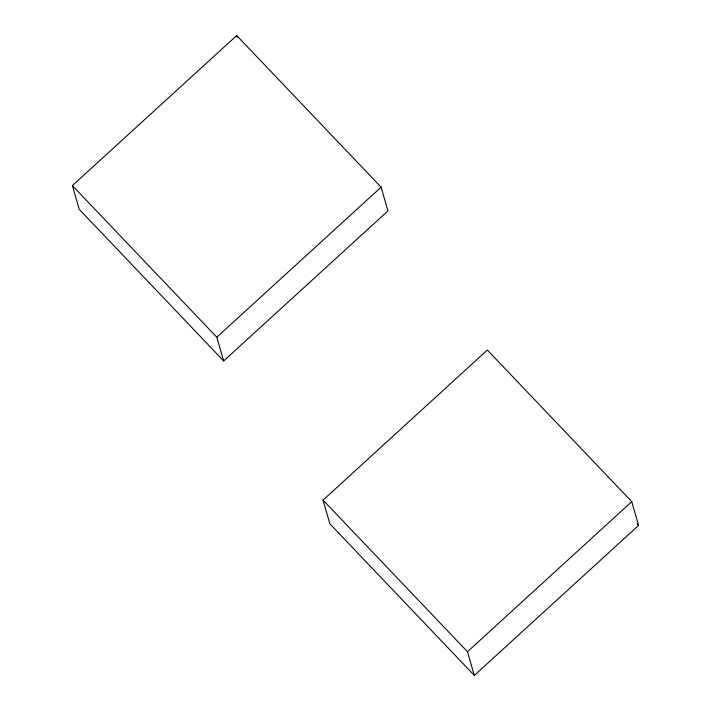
<?xml version="1.0" encoding="UTF-8"?>
<svg xmlns="http://www.w3.org/2000/svg" width="711" height="711" viewBox="0 0 711 711"><rect width="100%" height="100%" fill="white"/><g stroke="black" fill="none" stroke-linecap="round" stroke-linejoin="round"><path stroke-width="1.07" d="M72.389 185.598L236.692 35.55L381.105 187.171L387.948 210.9L223.654 360.948L79.241 209.327L72.389 185.598L216.802 337.218L223.654 360.948M216.802 337.218L381.105 187.171M323.052 500.1L487.346 350.052L631.759 501.673L638.611 525.402L474.308 675.45L329.895 523.829L323.052 500.1L467.465 651.72L474.308 675.45M467.465 651.72L631.759 501.673M637.083 523.803L638.611 525.402M236.692 35.55L237.287 37.612"/></g></svg>
